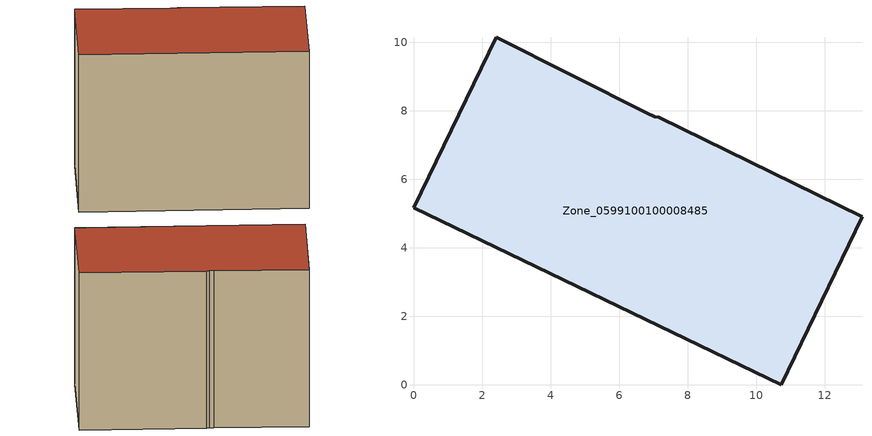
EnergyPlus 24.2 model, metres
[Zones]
Zone_0599100100008485
 floor ground (C_G): 2.41,10.15 6.83,7.93 7.04,7.83 7.16,7.82 13.09,4.91 10.74,0 0,5.17 z0
 wall outside (C_F): 13.09,4.91 7.16,7.82 7.04,7.83 6.83,7.93 2.41,10.15 0,5.17 10.74,0 13.09,4.91 z0:8.98
 roof outside (C_R): 6.83,7.93 2.41,10.15 0,5.17 10.74,0 13.09,4.91 7.16,7.82 7.04,7.83 z8.98
[BUILDING]
Pand.0599100100008485: North Axis=0; Terrain=City; Loads Convergence Tolerance Value=0.04; Temperature Convergence Tolerance Value=0.4; Solar Distribution=FullExterior; Maximum Number of Warmup Days=25; Minimum Number of Warmup Days=1
[Site:Location]
Rotterdam.The.Hague.AP_ZH_NLD Design_Conditions: Latitude=51.96; Longitude=4.45; Time Zone=1; Elevation=-4.5
[SITE:GROUNDTEMPERATURE:BUILDINGSURFACE]
18, 18, 18, 18, 18, 18, 18, 18, 18, 18, 18, 18
[MATERIAL] Thermal Absorptance=0.9; Solar Absorptance=0.7; Visible Absorptance=0.7
Name | Roughness | Thickness | Conductivity | Density | Specific Heat
G.TC.2015-2018 | MediumSmooth | 0.15 | 0.0428571 | 540 | 1210
F.TC.2015-2018 | Rough | 0.3 | 0.0666667 | 1920 | 840
R.TC.2015-2018 | MediumRough | 0.2 | 0.0333333 | 1500 | 1000
[CONSTRUCTION]
C_G: G.TC.2015-2018
C_F: F.TC.2015-2018
C_R: R.TC.2015-2018
[ZONE]
Zone_0599100100008485: Type=1; Multiplier=1; Ceiling Height=Autocalculate; Volume=Autocalculate; Floor Area=autocalculate; Part of Total Floor Area=Yes
[ZONEINFILTRATION:DESIGNFLOWRATE]
Infil_Zone_0599100100008485: Zone or ZoneList or Space or SpaceList=Zone_0599100100008485; Schedule=AlwaysOn; Design Flow Rate Calculation Method=Flow/Area; Flow Rate per Floor Area=0.0015; Constant Term Coefficient=1; Temperature Term Coefficient=0; Velocity Term Coefficient=0; Velocity Squared Term Coefficient=0
[HVACTEMPLATE:ZONE:IDEALLOADSAIRSYSTEM]
Zone_0599100100008485: Maximum Heating Supply Air Temperature=50; Minimum Cooling Supply Air Temperature=13; Maximum Heating Supply Air Humidity Ratio=0.0156; Minimum Cooling Supply Air Humidity Ratio=0.0077; Heating Limit=NoLimit; Cooling Limit=NoLimit; Dehumidification Control Type=ConstantSensibleHeatRatio; Cooling Sensible Heat Ratio=0.7; Dehumidification Setpoint=60; Humidification Control Type=None; Humidification Setpoint=30; Outdoor Air Method=None; Outdoor Air Flow Rate per Person=0.00944; Outdoor Air Flow Rate per Zone Floor Area=0; Outdoor Air Flow Rate per Zone=0; Demand Controlled Ventilation Type=None; Outdoor Air Economizer Type=NoEconomizer; Heat Recovery Type=None; Sensible Heat Recovery Effectiveness=0.7; Latent Heat Recovery Effectiveness=0.65
[ZONECONTROL:THERMOSTAT]
ThermostatControl_Zone_0599100100008485: Zone or ZoneList=Zone_0599100100008485; Control Type Schedule=DualSetpointControlType; Control 1=Thermostat_Zone_0599100100008485; Temperature Difference Between Cutout And Setpoint=0
[THERMOSTATSETPOINT:DUALSETPOINT]
Thermostat_Zone_0599100100008485: Heating Setpoint Temperature Schedule=HeatingSetpoint_Zone_0599100100008485; Cooling Setpoint Temperature Schedule=CoolingSetpoint_Zone_0599100100008485
[SCHEDULE:COMPACT]
HeatingSetpoint_Zone_0599100100008485: Through: 12/31, For: AllDays, Until: 24:00, 21
CoolingSetpoint_Zone_0599100100008485: Through: 12/31, For: AllDays, Until: 24:00, 24
DualSetpointControlType: Through: 12/31, For: AllDays, Until: 24:00, 4
AlwaysOn: Through: 12/31, For: AllDays, Until: 24:00, 1
